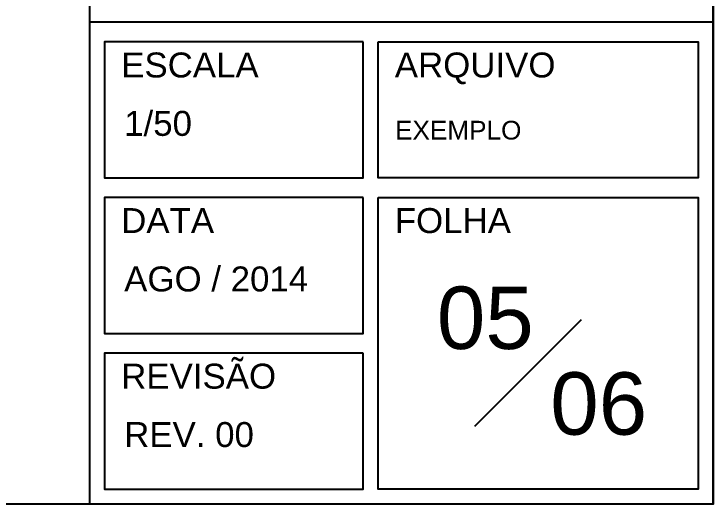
# Model space of a CAD drawing. Extents: x 126968 to 132038, y -1805 to 3860.
# Drawn here: x 131133 to 131282.7, y 832.3 to 937.2 of the extents above; entities that cross this region are included whole.
import ezdxf

# ---------------------------------------------------------------- set-up
doc = ezdxf.new("R2010")
doc.units = 0
doc.header["$MEASUREMENT"] = 0
for name, color, linetype in [('ARQ-CARIMBO', 1, 'CONTINUOUS'), ('PENA01', 1, 'CONTINUOUS'), ('PENA02', 2, 'CONTINUOUS'), ('PENA03', 3, 'CONTINUOUS'), ('PENA04', 4, 'CONTINUOUS'), ('Pena05', 5, 'CONTINUOUS')]:
    doc.layers.add(name, color=color, linetype=linetype)
doc.layers.add('PENA 05', color=5, linetype='CONTINUOUS', lineweight=25)
doc.styles.add('Arial', font='arial.ttf', dxfattribs={"height": 0.3125})

msp = doc.modelspace()

# ---------------------------------------------------------------- linework, layer by layer
at = {"layer": 'PENA 05'}
for p, q in [((131149.149, 1329.079), (131149.149, 832.297)), ((131282.743, 832.297), (131282.743, 1329.079))]:
    msp.add_line(p, q, dxfattribs=at)
msp.add_lwpolyline([(130595.243, 1332.297), (131282.743, 1332.297), (131282.743, 832.297), (130595.243, 832.297)], close=True, dxfattribs=at)
at = {"layer": 'PENA01'}
for points in [[(131207.786, 931.259), (131152.421, 931.259), (131152.421, 902.138), (131207.786, 902.138)], [(131211.025, 931.259), (131279.537, 931.259), (131279.537, 902.138), (131211.025, 902.138)], [(131207.786, 897.942), (131152.421, 897.942), (131152.421, 868.821), (131207.786, 868.821)], [(131211.025, 897.942), (131279.537, 897.942), (131279.537, 835.504), (131211.025, 835.504)], [(131207.786, 864.625), (131152.421, 864.625), (131152.421, 835.504), (131207.786, 835.504)]]:
    msp.add_lwpolyline(points, close=True, dxfattribs=at)
at = {"layer": 'PENA03', "color": 3}
msp.add_line((131231.695, 848.938), (131254.598, 871.841), dxfattribs=at)
at = {"layer": 'Pena05', "color": 5}
msp.add_line((131282.743, 935.455), (131149.149, 935.455), dxfattribs=at)

# ---------------------------------------------------------------- texts
at = {"layer": 'ARQ-CARIMBO', "insert": (131214.63, 914.355), "char_height": 4.00781, "width": 288.55301, "attachment_point": 1, "style": 'Arial'}
msp.add_mtext('{\\fArial|b0|i0|c0|p34;EXEMPLO}', dxfattribs=at)
at = {"layer": 'PENA02', "color": 2, "style": 'Arial'}
for s, p in [('ESCALA', (131155.968, 923.639)), ('ARQUIVO', (131214.573, 923.639)), ('DATA', (131155.968, 890.322)), ('FOLHA', (131214.573, 890.322)), ('REVISÃO', (131155.968, 857.005))]:
    msp.add_text(s, height=5.3438, dxfattribs=at).set_placement(p)
at = {"layer": 'PENA03', "color": 3, "style": 'Arial'}
for s, p in [('1/50', (131156.605, 911.135)), ('AGO / 2014', (131156.605, 877.818)), ('REV. 00', (131156.605, 844.501))]:
    msp.add_text(s, height=5.3438, dxfattribs=at).set_placement(p)
at = {"layer": 'PENA04', "color": 4, "style": 'Arial'}
for s, p in [('05', (131223.589, 865.498)), ('06', (131247.881, 847.143))]:
    msp.add_text(s, height=13.3594, dxfattribs=at).set_placement(p)

doc.saveas('drawing.dxf')
